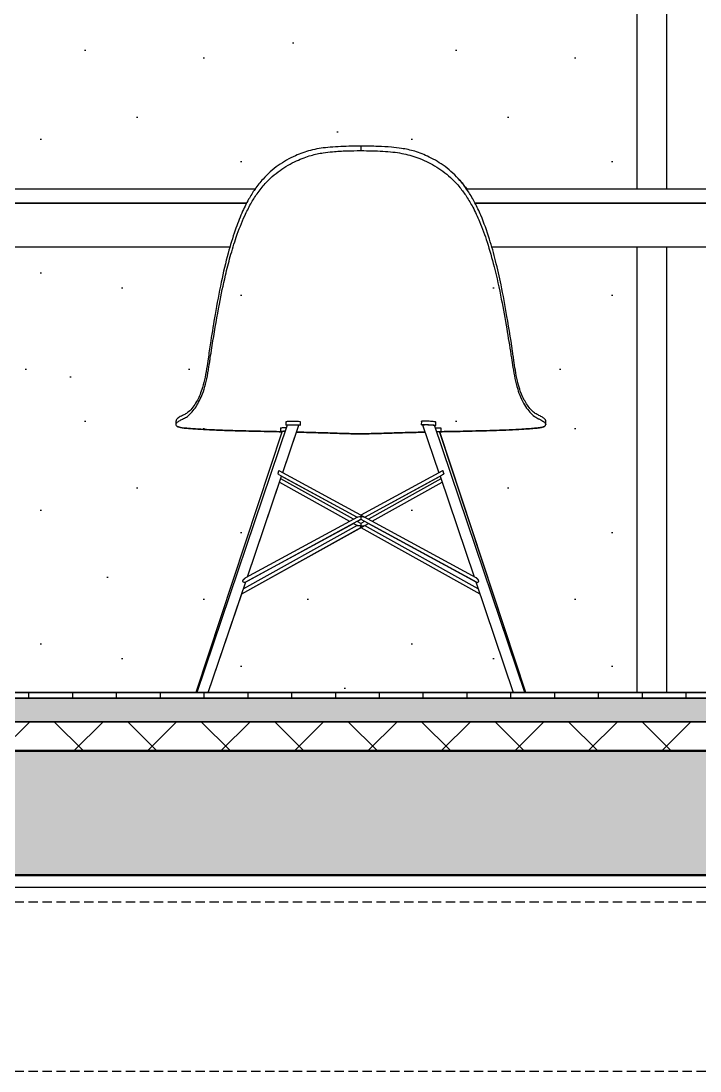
# Model space of a CAD drawing. Header units: millimetres. Extents: x -100 to 224448, y 0 to 22177.
# Drawn here: x 78185 to 79115, y 16332 to 17770 of the extents above; entities that cross this region are included whole.
import ezdxf

# ---------------------------------------------------------------- set-up
doc = ezdxf.new("R2010")
doc.units = ezdxf.units.MM
doc.linetypes.add('DASHED', pattern=[19.05, 12.7, -6.35])
doc.layers.get('0').update_dxf_attribs({"true_color": 0xdfdfdf})
for name, color, linetype in [('Background_0', 7, 'Continuous'), ('Background_DOOR_FRAME', 253, 'Continuous'), ('Boundary_Floor_ Ceramic Tiles', 7, 'Continuous'), ('Boundary_Insulation_ Extruded Polystyrene', 42, 'Continuous'), ('Boundary_Screed', 7, 'Continuous'), ('Elevation_Plaster_ Cement', 7, 'Continuous'), ('Fill_Concrete_ Reinforced', 85, 'Continuous'), ('Fill_Floor_ Ceramic Tiles', 251, 'Continuous'), ('Fill_Insulation_ Extruded Polystyrene', 42, 'Continuous'), ('Fill_Screed', 251, 'Continuous'), ('Viewport border', 7, 'Continuous')]:
    doc.layers.add(name, color=color, linetype=linetype)
for name, color, linetype, lineweight in [('Background_Concrete_ Reinforced', 7, 'Continuous', 9), ('Background_Floor_ Ceramic Tiles', 7, 'Continuous', 9), ('Background_Insulation_ Extruded Polystyrene', 7, 'Continuous', 9), ('Background_Plaster_ Cement', 7, 'Continuous', 9), ('Background_Screed', 7, 'Continuous', 9), ('Boundary_Concrete_ Reinforced', 99, 'Continuous', 50)]:
    doc.layers.add(name, color=color, linetype=linetype, lineweight=lineweight)
doc.layers.add('BIM_ROOM_LINES', color=7, linetype='Continuous', plot=False)

# ---------------------------------------------------------------- blocks, each defined once
blk = doc.blocks.new("AA'__section__..%5CMainBuilding.dwg", base_point=(4426.8, -9050, 0))
at = {"layer": 'Elevation_Plaster_ Cement'}
h = blk.add_hatch(dxfattribs=at)
h.set_pattern_fill('DOTS2', color=256, scale=20, style=0)
h.paths.add_polyline_path([(10745.9, 9940), (10745.9, 8490), (10895.9, 8490), (10895.9, 10921.7), (6212.9, 10507.1), (6212.9, 7800), (7414.1, 7800), (7508.5, 8470), (7308.5, 8470), (7308.5, 8490), (7823.1, 8490), (8099.6, 8505.2, -0.035668), (8112, 8490), (8623.1, 8490), (8899.6, 8505.2, -0.035668), (8912, 8490), (9423.1, 8490), (9699.6, 8505.2, -0.035668), (9712, 8490), (9945.9, 8490), (9945.9, 9940)])
h = blk.add_hatch(dxfattribs=at)
h.set_pattern_fill('DOTS2', color=256, scale=20, style=0)
h.paths.add_polyline_path([(9388.1, 8410), (8946.9, 8410), (8875.6, 8157.1), (8993.3, 7800), (9341.8, 7800), (9459.5, 8157.1)])
h = blk.add_hatch(dxfattribs=at)
h.set_pattern_fill('DOTS2', color=256, scale=20, style=0)
h.paths.add_polyline_path([(9945.9, 7800), (9945.9, 8410), (9746.9, 8410), (9675.6, 8157.1), (9793.3, 7800)])
h = blk.add_hatch(dxfattribs=at)
h.set_pattern_fill('DOTS2', color=256, scale=20, style=0)
h.paths.add_polyline_path([(9479.3, 8156.6), (9460.6, 8101.1), (9567.5, 8042.9), (9674.3, 8101), (9655.5, 8156.6)])
h = blk.add_hatch(dxfattribs=at)
h.set_pattern_fill('DOTS2', color=256, scale=20, style=0)
h.paths.add_polyline_path([(9456.1, 8088), (9412.3, 7958.4), (9552.1, 8034.5)])
h = blk.add_hatch(dxfattribs=at)
h.set_pattern_fill('DOTS2', color=256, scale=20, style=0)
h.paths.add_polyline_path([(9458.9, 8096.3), (9457.8, 8092.8), (9557.3, 8037.3), (9562.3, 8040), (9561.6, 8040.4)])
h = blk.add_hatch(dxfattribs=at)
h.set_pattern_fill('DOTS2', color=256, scale=20, style=0)
h.paths.add_polyline_path([(9675.9, 8096.2), (9572.8, 8040), (9577.8, 8037.3), (9677.1, 8092.7)])
h = blk.add_hatch(dxfattribs=at)
h.set_pattern_fill('DOTS2', color=256, scale=20, style=0)
h.paths.add_polyline_path([(9678.7, 8087.9), (9583, 8034.5), (9722.5, 7958.6)])
h = blk.add_hatch(dxfattribs=at)
h.set_pattern_fill('DOTS2', color=256, scale=20, style=0)
h.paths.add_polyline_path([(9404.4, 7934.9), (9358.7, 7800), (9776.2, 7800), (9730.5, 7935.1), (9567.5, 8025.9)])
h = blk.add_hatch(dxfattribs=at)
h.set_pattern_fill('DOTS2', color=256, scale=20, style=0)
h.paths.add_polyline_path([(9410, 7951.5), (9406.7, 7942), (9562.4, 8028.8), (9557.3, 8031.6)])
h = blk.add_hatch(dxfattribs=at)
h.set_pattern_fill('DOTS2', color=256, scale=20, style=0)
h.paths.add_polyline_path([(9567.5, 8037.2), (9562.5, 8034.4), (9567.5, 8031.6), (9572.6, 8034.4), (9571.5, 8035)])
h = blk.add_hatch(dxfattribs=at)
h.set_pattern_fill('DOTS2', color=256, scale=20, style=0)
h.paths.add_polyline_path([(9724.9, 7951.6), (9577.8, 8031.6), (9572.9, 8028.9), (9572.7, 8028.8), (9728.1, 7942.1)])
at = {"layer": 'Fill_Concrete_ Reinforced', "extrusion": (1.66128e-17, 2.88827e-15, -1)}
h = blk.add_hatch(dxfattribs=at)
h.set_pattern_fill('CONCRETE1', color=256, scale=20, angle=15, style=0)
h.set_pattern_definition([(15, (-5595.9, -5200), (287.368, 497.736), [50.8, -355.6]), (105, (-5595.9, -5200), (-497.736, 287.368), [50.8, -355.6]), (150, (-5546.83, -5186.85), (-392.5523, -105.184), [71.842, -502.8944]), (15, (-5606, -4966.04), (287.368, 497.736), [50.8, -355.6]), (60, (-5574.9, -4984), (-105.184, 392.5523), [35.921, -538.8154]), (150, (-5574.9, -4984), (-392.5523, -105.184), [35.921, -538.8154]), (15, (-5485.1, -4828.46), (287.368, 497.736), [71.842, -334.558]), (60, (-5485.1, -4828.46), (-105.184, 392.5523), [50.8, -523.9364]), (150, (-5415.7, -4809.87), (-392.5523, -105.184), [50.8, -523.9364]), (105, (-5352.3, -5029.55), (-497.736, 287.368), [50.8, -355.6]), (60, (-5352.32, -5029.55), (-105.184, 392.5523), [35.921, -538.8154]), (150, (-5334.36, -4998.44), (-392.5523, -105.184), [35.921, -538.8154]), (15, (-5573.13, -5088.7), (287.368, 497.736), [25.4, -340.36]), (15, (-5305, -4911.7), (287.368, 497.736), [25.4, -340.36]), (105, (-5440.83, -4895.5), (-497.736, 287.368), [25.4, -340.36]), (150, (-5332.6, -5103.15), (-392.5523, -105.184), [35.921, -538.8154]), (150, (-5576.65, -4879.3), (-392.5523, -105.184), [35.921, -538.8154]), (60, (-5446.4, -5021.9), (-105.184, 392.5523), [35.921, -538.8154]), (105, (-5474.1, -5114.77), (-497.736, 287.368), [6.35, -400.05]), (105, (-5500.1, -4944.24), (-497.736, 287.368), [6.35, -400.05]), (105, (-5334.15, -4827.46), (-497.736, 287.368), [6.35, -400.05]), (105, (-5272.14, -5034.36), (-497.736, 287.368), [6.35, -400.05])])
h.paths.add_polyline_path([(-26015.9, 7550), (-5775.9, 7550), (-5775.9, 7720), (-5915.9, 7720), (-25875.9, 7720), (-26015.9, 7720)])
at = {"layer": 'Fill_Floor_ Ceramic Tiles', "extrusion": (2.10113e-17, -4.02994e-14, -1)}
h = blk.add_hatch(dxfattribs=at)
h.set_pattern_fill('_USER', color=256, scale=60, angle=90, style=0, pattern_type=0)
h.set_pattern_definition([(90, (-5595.9, -5200), (-60, -2e-13), [])])
h.paths.add_polyline_path([(-5915.9, 7800), (-25875.9, 7800), (-25875.9, 7792), (-5915.9, 7792)])
at = {"layer": 'Fill_Insulation_ Extruded Polystyrene', "extrusion": (2.11813e-17, 8.48409e-16, -1)}
h = blk.add_hatch(dxfattribs=at)
h.set_pattern_fill('INSULATION', color=256, scale=20, style=0)
h.set_pattern_definition([(45, (-5595.9, -5200), (-50.28943, 50.28943), []), (135, (-5595.9, -5200), (-50.28943, -50.28943), [])])
h.paths.add_polyline_path([(-5915.9, 7760), (-25875.9, 7760), (-25875.9, 7720), (-5915.9, 7720)])
at = {"layer": 'Fill_Screed', "extrusion": (2.11813e-17, 1.06051e-15, -1)}
h = blk.add_hatch(dxfattribs=at)
h.set_pattern_fill('SCREED', color=256, scale=20, angle=15, style=0)
h.set_pattern_definition([(15, (-5595.9, -5200), (915.6406, 508.3053), [-127, 0, -381, 0]), (15, (-5599.19, -5187.73), (915.6406, 508.3053), [-50.8, 0, -177.8, 0, -91.44, 0, -381, 0]), (15, (-5602.47, -5175.47), (915.6406, 508.3053), [-25.4, 0, -127, 0, -127, 0, -279.4, 0, -91.44, 0]), (15, (-5605.76, -5163.2), (915.6406, 508.3053), [-91.44, 0, -406.4, 0]), (15, (-5609.05, -5150.93), (915.6406, 508.3053), [-304.8, 0, -304.8, 0]), (15, (-5612.34, -5138.66), (915.6406, 508.3053), [-431.8, 0]), (15, (-5615.62, -5126.4), (915.6406, 508.3053), [-127, 0, -558.8, 0]), (15, (-5618.9, -5114.13), (915.6406, 508.3053), [-177.8, 0, -101.6, 0]), (15, (-5622.2, -5101.86), (915.6406, 508.3053), [-254, 0]), (15, (-5628.77, -5077.33), (915.6406, 508.3053), [-35.56, 0, -381, 0, -228.6, 0]), (15, (-5632.06, -5065.06), (915.6406, 508.3053), [-50.8, 0, -5.08, 0, -127, 0]), (15, (-5635.34, -5052.8), (915.6406, 508.3053), [-25.4, 0, -330.2, 0, -381, 0]), (15, (-5638.63, -5040.53), (915.6406, 508.3053), [-254, 0]), (15, (-5641.92, -5028.26), (915.6406, 508.3053), [-127, 0, -533.4, 0]), (15, (-5648.5, -5003.72), (915.6406, 508.3053), [-609.6, 0]), (15, (-5651.78, -4991.46), (915.6406, 508.3053), [-127, 0, -10.16, 0, -177.8, 0]), (15, (-5655.07, -4979.2), (915.6406, 508.3053), [-35.56, 0, -254, 0, -101.6, 0, -177.8, 0, -203.2, 0]), (15, (-5658.35, -4966.92), (915.6406, 508.3053), [-76.2, 0, -101.6, 0, -254, 0, -10.16, 0, -127, 0]), (15, (-5661.64, -4954.65), (915.6406, 508.3053), [-254, 0])])
h.paths.add_polyline_path([(-5915.9, 7792), (-25875.9, 7792), (-25875.9, 7760), (-5915.9, 7760)])
at = {"linetype": 'DASHED', "extrusion": (0, 1, 1.06547e-32)}
for p, q in [((9567.5, 8548.2), (9567.5, 8542.1)), ((6197.9, 7513.4), (10895.9, 7513.4)), ((6197.9, 7281.6), (10895.9, 7281.6))]:
    blk.add_line(p, q, dxfattribs=at)
blk.add_line((5427.9, 7800), (41613.9, 7800))
blk.add_line((5427.9, 7800), (41613.9, 7800))
at = {"layer": 'Background_0', "extrusion": (0, 1, 1.06547e-32)}
for p, q in [((8912, 8490), (9423.1, 8490)), ((9712, 8490), (10223.1, 8490)), ((9411, 8470), (8924.1, 8470)), ((8924.1, 8470), (9411, 8470)), ((10211, 8470), (9724.1, 8470)), ((9724.1, 8470), (10211, 8470)), ((9388.1, 8410), (8946.9, 8410)), ((9388.1, 8410), (8946.9, 8410)), ((10188.1, 8410), (9746.9, 8410)), ((10188.1, 8410), (9746.9, 8410)), ((9464.7, 8170.9), (9464.7, 8166.3)), ((9484.7, 8166.3), (9484.7, 8170.9)), ((9650.4, 8171.3), (9650.2, 8166.7)), ((9670.2, 8165.8), (9670.4, 8170.3)), ((9459.7, 8157.7), (9341.8, 7800)), ((9466.8, 8166.3), (9342.9, 7800)), ((9457.7, 8162.4), (9457.7, 8157.8)), ((9460.6, 8101.1), (9482.6, 8166.3)), ((9460.6, 8101.1), (9479.3, 8156.6)), ((9652.1, 8166.5), (9674.3, 8101)), ((9792, 7800), (9668.2, 8165.9)), ((9671, 8157.6), (9672.8, 8157.5)), ((9671, 8157.6), (9677.4, 8157.3)), ((9672.8, 8157.5), (9675.3, 8157.4)), ((9793.3, 7800), (9675.4, 8157.4)), ((9793.3, 7800), (9675.6, 8157.1)), ((9677.4, 8157.3), (9677.6, 8161.8)), ((9725.4, 7957), (9455.5, 8103.8)), ((9456.4, 8097.7), (9561.6, 8040.4)), ((9679.4, 8103.7), (9567.5, 8042.9)), ((9572.8, 8040), (9678.5, 8097.6)), ((9412.3, 7958.4), (9458.9, 8096.3)), ((9412.3, 7958.4), (9456.1, 8088)), ((9456.1, 8088), (9552.1, 8034.5)), ((9456.1, 8088), (9552.1, 8034.5)), ((9457.8, 8092.8), (9458.9, 8096.3)), ((9557.3, 8037.3), (9457.8, 8092.8)), ((9458.9, 8096.3), (9562.3, 8040)), ((9572.8, 8040), (9675.9, 8096.2)), ((9677.1, 8092.7), (9577.8, 8037.3)), ((9583, 8034.5), (9678.7, 8087.9)), ((9583, 8034.5), (9678.7, 8087.9)), ((9675.9, 8096.2), (9722.5, 7958.6)), ((9562.9, 8040.3), (9409.4, 7956.9)), ((9567.5, 8041), (9567.5, 8040)), ((9404.4, 7934.9), (9577.8, 8031.6)), ((9404.4, 7934.9), (9567.5, 8025.9)), ((9562.4, 8028.8), (9406.7, 7942)), ((9408.6, 7950.7), (9567.5, 8037.2)), ((9410, 7951.5), (9557.3, 8031.6)), ((9557.3, 8031.6), (9562.4, 8028.8)), ((9557.3, 8031.6), (9562.8, 8028.6)), ((9562.5, 8034.4), (9567.5, 8037.2)), ((9567.5, 8031.6), (9562.5, 8034.4)), ((9566.4, 8037.8), (9726.2, 7950.9)), ((9567.5, 8037.2), (9571.5, 8035)), ((9572.6, 8034.4), (9567.5, 8031.6)), ((9567.5, 8031.6), (9567.5, 8029)), ((9567.5, 8029), (9567.5, 8028)), ((9567.5, 8025.9), (9567.5, 8028)), ((9567.5, 8025.9), (9730.5, 7935.1)), ((9567.5, 8025.9), (9730.5, 7935.1)), ((9728.1, 7942.1), (9572.3, 8028.9)), ((9572.9, 8028.9), (9577.8, 8031.6)), ((9577.8, 8031.6), (9724.9, 7951.6)), ((9358.7, 7800), (9410, 7951.5)), ((9406.7, 7942), (9410, 7951.5)), ((9724.9, 7951.6), (9776.2, 7800)), ((9358.7, 7800), (9404.4, 7934.9)), ((10895.9, 7550), (6197.9, 7550)), ((6197.9, 7533.3), (10895.9, 7533.3))]:
    blk.add_line(p, q, dxfattribs=at)
at = {"layer": 'Background_0', "extrusion": (1.15003e-12, 8.79072e-13, -1)}
blk.add_arc((-9599.4, 8410.8, 0), 137.7, 136.6926, 144.8637, dxfattribs=at)
at = {"layer": 'Background_0'}
for centre, radius, start, end in [((9477.2, 8027.4, 0), 143.7, 87.0083, 90.9973), ((9653.3, 8155.2), 16.4, 88.1779, 99.3618), ((9726.9, 7952.4), 1.63, 243.8348, 303.5316), ((9726.9, 7952.8), 2.01, 297.2959, 344.3226)]:
    blk.add_arc(centre, radius, start, end, dxfattribs=at)
at = {"layer": 'Background_0', "extrusion": (-1.74004e-16, 1.06547e-32, -1)}
for centre, radius, start, end in [((-9463.6, 8109), 13.5, 302.7381, 316.0829), ((-9407.9, 7952.6), 1.99, 296.5514, 344.4291)]:
    blk.add_arc(centre, radius, start, end, dxfattribs=at)
for centre, major_axis, ratio, start_param, end_param in [((9467.7, 8157.8), (10, 0), 0.044485, 3.141593, 4.343124), ((9467.7, 8157.8), (10, 0), 0.044485, 2.49566, 3.141593), ((9567.5, 8028.8), (-4.96, 0), 0.150863, 5.060577, 6.018523), ((9567.5, 8028.8), (-4.96, 0), 0.150863, 4.712389, 5.060577)]:
    blk.add_ellipse(centre, major_axis=major_axis, ratio=ratio, start_param=start_param, end_param=end_param, dxfattribs=at)
at = {"layer": 'Background_0', "extrusion": (-1.62784e-13, -8.29047e-16, -1)}
for start_param, end_param in [(3.157112, 3.991124), (3.991124, 4.233039)]:
    blk.add_ellipse((9467.7, 8157.8), major_axis=(7.91, 0.04), ratio=0.044833, start_param=start_param, end_param=end_param, dxfattribs=at)
at = {"layer": 'Background_0', "extrusion": (-9.11092e-14, -1.808e-19, -1)}
for start_param, end_param in [(-0.000001, 1.570953), (5.634555, 6.283184), (1.570953, 3.141592), (3.141592, 3.807343)]:
    blk.add_ellipse((9474.7, 8166.3), major_axis=(-10, 0), ratio=0.02531, start_param=start_param, end_param=end_param, dxfattribs=at)
at = {"layer": 'Background_0', "extrusion": (-1.12772e-15, 2.76083e-18, -1)}
for start_param, end_param in [(3.148971, 3.932856), (3.932856, 5.433967), (5.433967, 6.279242)]:
    blk.add_ellipse((9474.7, 8166.3), major_axis=(7.91, -0.02), ratio=0.025509, start_param=start_param, end_param=end_param, dxfattribs=at)
at = {"layer": 'Background_0', "extrusion": (-4.42351e-16, 1.19761e-17, -1)}
for start_param, end_param in [(-0.002953, 3.138639), (5.619983, 6.280232), (3.141611, 3.750605), (9.421825, 9.424796)]:
    blk.add_ellipse((9660.2, 8166.2), major_axis=(-9.99, 0.45), ratio=0.069694, start_param=start_param, end_param=end_param, dxfattribs=at)
at = {"layer": 'Background_0', "extrusion": (-1.74004e-16, 1.38667e-32, -1)}
for start_param, end_param in [(6.25873, 7.115321), (0.832136, 2.472617), (2.472617, 3.117475)]:
    blk.add_ellipse((9660.2, 8166.2), major_axis=(-8.01, 0.3), ratio=0.068313, start_param=start_param, end_param=end_param, dxfattribs=at)
at = {"layer": 'Background_0', "extrusion": (-1.88013e-16, -1.69008e-22, -1)}
for start_param, end_param in [(3.468422, 4.364278), (4.364278, 4.712465)]:
    blk.add_ellipse((9567.5, 8040), major_axis=(4.96, 0), ratio=0.184074, start_param=start_param, end_param=end_param, dxfattribs=at)
at = {"layer": 'Background_0', "extrusion": (-1.59995e-16, 1.69008e-22, -1)}
for start_param, end_param in [(1.570873, 1.91906), (1.91906, 2.814763)]:
    blk.add_ellipse((9567.5, 8040), major_axis=(-4.96, 0), ratio=0.184074, start_param=start_param, end_param=end_param, dxfattribs=at)
at = {"layer": 'Background_0'}
for start_param, end_param in [(1.570796, 1.918984), (1.918984, 2.876931)]:
    blk.add_ellipse((9567.5, 8028.8), major_axis=(-4.96, 0), ratio=0.150863, start_param=start_param, end_param=end_param, dxfattribs=at)
for points, degree, knots in [([(9567.5, 8548.2), (9562.1, 8548.2), (9556.6, 8548.2), (9546.3, 8548), (9541.3, 8547.8), (9526.3, 8547), (9517.8, 8546.2), (9506.3, 8544.3), (9502.4, 8543.5), (9494.9, 8541.6), (9491.5, 8540.5), (9484.5, 8538.1), (9481.2, 8536.7), (9469.6, 8531.4), (9461.8, 8527), (9446.8, 8516.3), (9439.9, 8510.1), (9429.6, 8498.8), (9426, 8494.2), (9419.5, 8484.9), (9416.6, 8480.2), (9410.5, 8469.4), (9407.5, 8463.1), (9401.3, 8449.1), (9398.2, 8441.1), (9391.9, 8422.8), (9388.7, 8412.3), (9382.3, 8388.7), (9379.2, 8375.4), (9373.3, 8347.5), (9370.5, 8332.5), (9365.9, 8305.8), (9363.9, 8293.7), (9361, 8274.4), (9359.9, 8267.1), (9358.2, 8255.9), (9357.6, 8251.6), (9356.1, 8242.1), (9355.2, 8236.8), (9353.2, 8226.8), (9352.1, 8222.2), (9349.6, 8213.9), (9348.5, 8210.8), (9346.2, 8205.4), (9345, 8202.9), (9342.1, 8197.6), (9340.5, 8195), (9336.9, 8190), (9335, 8187.7), (9331.1, 8183.8), (9329.1, 8182.5), (9326, 8180.6), (9324.7, 8180.1), (9321, 8178.3), (9319.1, 8177.2), (9316, 8175), (9315, 8174), (9314.5, 8172.8), (9314.5, 8172.5), (9314.5, 8172.2)], 3, [0, 0, 0, 0, 16.330716, 16.330716, 31.10748, 31.10748, 61.512893, 61.512893, 77.35221, 77.35221, 92.1238, 92.1238, 107.017959, 107.017959, 145.130915, 145.130915, 185.659571, 185.659571, 211.144639, 211.144639, 234.597358, 234.597358, 264.247955, 264.247955, 298.978933, 298.978933, 343.832824, 343.832824, 398.464099, 398.464099, 458.814973, 458.814973, 507.488234, 507.488234, 537.236482, 537.236482, 553.138672, 553.138672, 573.955597, 573.955597, 593.482799, 593.482799, 611.422984, 611.422984, 630.807534, 630.807534, 655.718862, 655.718862, 687.134652, 687.134652, 723.883084, 723.883084, 754.468186, 754.468186, 822.843285, 822.843285, 908.971704, 908.971704, 939.060242, 939.060242, 939.060242, 939.060242]), ([(9820.6, 8172.2), (9820.6, 8172.9), (9820.3, 8173.6), (9818.9, 8175.1), (9817.8, 8176), (9815, 8177.7), (9813.4, 8178.6), (9809.9, 8180.3), (9808.2, 8181), (9804.8, 8183.3), (9803.2, 8184.6), (9799.9, 8188), (9798.3, 8189.9), (9795.2, 8194.1), (9793.8, 8196.3), (9791, 8201.1), (9789.7, 8203.6), (9787.2, 8209.2), (9786.1, 8212), (9783.9, 8219), (9782.8, 8222.9), (9780.8, 8231.7), (9779.9, 8236.6), (9778.3, 8245.9), (9777.7, 8250.4), (9776.7, 8256.7), (9776.5, 8258.6), (9773.5, 8278.6), (9770.7, 8297.1), (9765.1, 8329.5), (9762.4, 8344.1), (9757.2, 8369.4), (9754.7, 8380.4), (9749.5, 8401.2), (9746.7, 8411.2), (9740.1, 8432.1), (9736.2, 8443.2), (9729.3, 8459.4), (9726.6, 8465.1), (9721.1, 8475.7), (9718.2, 8480.7), (9711.5, 8491), (9707.5, 8496.3), (9697, 8508.3), (9690.3, 8514.6), (9676, 8525.2), (9668.8, 8529.6), (9657.9, 8534.9), (9654.6, 8536.4), (9648.1, 8539), (9644.8, 8540.2), (9635.4, 8542.9), (9629.4, 8544.2), (9618.7, 8545.9), (9614, 8546.4), (9603.4, 8547.3), (9597.3, 8547.7), (9583.3, 8548.1), (9575.4, 8548.2), (9567.5, 8548.2)], 3, [383.319442, 383.319442, 383.319442, 383.319442, 419.22789, 419.22789, 453.909185, 453.909185, 482.097896, 482.097896, 502.375549, 502.375549, 518.270199, 518.270199, 532.247994, 532.247994, 543.910889, 543.910889, 554.554307, 554.554307, 564.834948, 564.834948, 576.338436, 576.338436, 589.397144, 589.397144, 600.98443, 600.98443, 605.77919, 605.77919, 650.931093, 650.931093, 686.958256, 686.958256, 714.797523, 714.797523, 740.438477, 740.438477, 770.035685, 770.035685, 786.5812, 786.5812, 801.648134, 801.648134, 819.550519, 819.550519, 844.362973, 844.362973, 866.825831, 866.825831, 875.712827, 875.712827, 884.748356, 884.748356, 900.216743, 900.216743, 911.686824, 911.686824, 926.688446, 926.688446, 946.041088, 946.041088, 946.041088, 946.041088]), ([(9314.5, 8167.2), (9314.5, 8167.9), (9314.8, 8168.6), (9316.2, 8170.2), (9317.3, 8171), (9319.7, 8172.4), (9320.4, 8172.9), (9322, 8173.7), (9322.7, 8174.1), (9325, 8175.2), (9326.8, 8176), (9330.4, 8178.3), (9332.1, 8179.7), (9335.7, 8183.3), (9337.5, 8185.3), (9342.7, 8192.4), (9346, 8198), (9350.1, 8207.2), (9351.5, 8210.8), (9354.3, 8219.9), (9355.5, 8224.6), (9357.7, 8234.9), (9358.6, 8240.6), (9360, 8249.1), (9360.5, 8251.9), (9360.9, 8255.1), (9361, 8255.4), (9361.5, 8258.9), (9362.2, 8263.3), (9363.7, 8273), (9364.4, 8277.3), (9367.8, 8298.1), (9370.7, 8315.3), (9376.4, 8345.1), (9379.2, 8358.4), (9384.3, 8380), (9386.4, 8388.5), (9391.3, 8406), (9394, 8415), (9400.5, 8433.8), (9404.4, 8443.7), (9411.2, 8458.6), (9413.9, 8464), (9419.5, 8474), (9422.4, 8478.7), (9429, 8488), (9432.7, 8492.7), (9442.8, 8503.8), (9449.5, 8509.8), (9463.9, 8520.1), (9471.5, 8524.5), (9482.9, 8529.7), (9486.4, 8531.1), (9493, 8533.6), (9496.2, 8534.6), (9504.8, 8537.1), (9510.3, 8538.3), (9520.3, 8539.8), (9524.6, 8540.3), (9535.3, 8541.3), (9541.8, 8541.6), (9554.6, 8542), (9561.1, 8542.1), (9567.5, 8542.1)], 3, [282.763591, 282.763591, 282.763591, 282.763591, 312.946334, 312.946334, 342.237182, 342.237182, 354.170816, 354.170816, 363.917289, 363.917289, 381.338568, 381.338568, 395.33515, 395.33515, 407.61727, 407.61727, 430.080656, 430.080656, 440.322272, 440.322272, 449.714576, 449.714576, 460.205087, 460.205087, 465.478589, 465.478589, 466.022667, 466.022667, 471.620418, 471.620418, 476.011063, 476.011063, 493.219473, 493.219473, 506.849549, 506.849549, 515.862672, 515.862672, 525.507293, 525.507293, 536.48913, 536.48913, 543.006963, 543.006963, 548.952309, 548.952309, 555.470742, 555.470742, 565.407649, 565.407649, 574.735651, 574.735651, 578.727853, 578.727853, 582.166627, 582.166627, 588.043547, 588.043547, 592.326401, 592.326401, 598.712778, 598.712778, 605.095063, 605.095063, 605.095063, 605.095063]), ([(9567.5, 8542.1), (9572.8, 8542.1), (9578.1, 8542), (9588, 8541.8), (9592.7, 8541.6), (9607.5, 8540.8), (9616, 8539.8), (9627.3, 8537.7), (9631, 8536.8), (9638.3, 8534.8), (9641.9, 8533.6), (9653.5, 8529.4), (9661.2, 8525.7), (9676.4, 8516.7), (9683.6, 8511.3), (9694.9, 8501), (9699.2, 8496.4), (9706.3, 8487.7), (9709.3, 8483.6), (9715.2, 8474.6), (9718.1, 8469.7), (9724.1, 8458.3), (9727.2, 8451.6), (9733.8, 8435.8), (9737.3, 8426.3), (9743.9, 8405.8), (9747.1, 8394.5), (9753.7, 8368.5), (9756.9, 8353.5), (9762.5, 8325.3), (9765, 8311.6), (9769.2, 8286.5), (9771.1, 8274.6), (9773, 8262.6), (9773, 8262.3), (9773.3, 8260.7), (9773.5, 8259.4), (9774.3, 8254.1), (9775, 8249.6), (9776.5, 8240), (9777.4, 8235), (9779.5, 8225), (9780.8, 8220), (9783.4, 8211.6), (9784.6, 8208.1), (9787.8, 8200.7), (9789.8, 8197.1), (9793.6, 8190.7), (9795.5, 8188.1), (9799.5, 8183), (9801.6, 8180.9), (9805.9, 8177.3), (9808, 8176.2), (9810, 8175.2), (9810.1, 8175.2), (9810.3, 8175.1), (9810.4, 8175), (9811, 8174.7), (9811.6, 8174.5), (9814.6, 8173), (9816.4, 8171.9), (9819.3, 8169.8), (9820.2, 8168.8), (9820.6, 8167.7), (9820.6, 8167.5), (9820.6, 8167.2)], 3, [0, 0, 0, 0, 15.757403, 15.757403, 29.876397, 29.876397, 60.217719, 60.217719, 75.46174, 75.46174, 90.562825, 90.562825, 125.839789, 125.839789, 163.867976, 163.867976, 190.519789, 190.519789, 211.865338, 211.865338, 235.763088, 235.763088, 265.954633, 265.954633, 307.364462, 307.364462, 355.194579, 355.194579, 416.705843, 416.705843, 471.979401, 471.979401, 520.298129, 520.298129, 521.624643, 521.624643, 526.823515, 526.823515, 544.103524, 544.103524, 563.656539, 563.656539, 584.557398, 584.557398, 601.424977, 601.424977, 623.265169, 623.265169, 644.944271, 644.944271, 671.508634, 671.508634, 703.87251, 703.87251, 706.216719, 706.216719, 707.493232, 707.493232, 717.983679, 717.983679, 768.236516, 768.236516, 830.243831, 830.243831, 846.973844, 846.973844, 846.973844, 846.973844]), ([(9474.7, 8171), (9474, 8171), (9473.3, 8171), (9471.6, 8171), (9470.5, 8171), (9468.4, 8171), (9467.5, 8171), (9465.9, 8170.9), (9465.4, 8170.9), (9464.8, 8170.9), (9464.7, 8170.9), (9464.7, 8170.9)], 3, [40.11391, 40.11391, 40.11391, 40.11391, 42.198465, 42.198465, 45.490052, 45.490052, 49.470858, 49.470858, 53.241932, 53.241932, 55.868372, 55.868372, 55.868372, 55.868372]), ([(9650.4, 8171.3), (9650.4, 8171.3), (9650.4, 8171.3), (9650.4, 8171.3), (9650.5, 8171.4), (9650.5, 8171.4), (9650.6, 8171.4), (9650.6, 8171.4), (9650.6, 8171.4), (9650.6, 8171.4)], 5, [55.974825, 55.974825, 55.974825, 55.974825, 55.974825, 55.974825, 57.597071, 57.597071, 57.597071, 57.597071, 58.30743, 58.30743, 58.30743, 58.30743, 58.30743, 58.30743]), ([(9670.4, 8170.3), (9670.4, 8170.3), (9670.3, 8170.4), (9669.9, 8170.5), (9669.5, 8170.6), (9668.3, 8170.8), (9667.4, 8170.9), (9665.3, 8171.1), (9664.2, 8171.2), (9661.7, 8171.4), (9660.4, 8171.5), (9657.8, 8171.6), (9656.5, 8171.6), (9654.8, 8171.6), (9654.3, 8171.6), (9653.8, 8171.6)], 3, [40.11391, 40.11391, 40.11391, 40.11391, 42.198465, 42.198465, 45.490052, 45.490052, 49.470858, 49.470858, 53.241932, 53.241932, 57.120542, 57.120542, 61.131352, 61.131352, 63.001634, 63.001634, 63.001634, 63.001634]), ([(9459.5, 8157.1), (9454.5, 8157.2), (9449.6, 8157.3), (9438.2, 8157.5), (9431.7, 8157.7), (9420.2, 8157.9), (9415.2, 8158), (9402.2, 8158.4), (9394.3, 8158.6), (9379, 8159.1), (9371.7, 8159.3), (9353.2, 8160.2), (9342.5, 8160.8), (9330.6, 8161.7), (9327.7, 8162), (9321.5, 8162.7), (9319.2, 8163.2), (9317.1, 8163.9), (9316.6, 8164.2), (9316.1, 8164.5), (9316, 8164.7), (9315.5, 8165.1), (9315.1, 8165.5), (9314.6, 8166.4), (9314.5, 8166.8), (9314.5, 8167.2)], 3, [76.426733, 76.426733, 76.426733, 76.426733, 87.021319, 87.021319, 100.881195, 100.881195, 111.823793, 111.823793, 129.522232, 129.522232, 147.124892, 147.124892, 176.267547, 176.267547, 190.24467, 190.24467, 218.44689, 218.44689, 233.779419, 233.779419, 242.229448, 242.229448, 262.825084, 262.825084, 282.763591, 282.763591, 282.763591, 282.763591]), ([(9315.7, 8164.9), (9315.7, 8164.9), (9315.8, 8164.8), (9316, 8164.7), (9316.1, 8164.5), (9316.6, 8164.2), (9317.1, 8163.9), (9319.2, 8163.2), (9321.5, 8162.7), (9327.7, 8162), (9330.6, 8161.7), (9342.5, 8160.8), (9353.2, 8160.2), (9371.7, 8159.3), (9379, 8159.1), (9394.3, 8158.6), (9402.2, 8158.4), (9415.2, 8158), (9420.2, 8157.9), (9431.7, 8157.7), (9438.2, 8157.5), (9449.6, 8157.3), (9454.5, 8157.2), (9459.5, 8157.1)], 3, [76.426734, 76.426734, 76.426734, 76.426734, 79.126546, 79.126546, 87.576575, 87.576575, 102.909103, 102.909103, 131.111323, 131.111323, 145.088446, 145.088446, 174.231102, 174.231102, 191.833762, 191.833762, 209.5322, 209.5322, 220.474799, 220.474799, 234.334675, 234.334675, 244.929259, 244.929259, 244.929259, 244.929259]), ([(9457.7, 8162.4), (9457.7, 8162.4), (9457.7, 8162.4), (9457.9, 8162.5), (9458.3, 8162.5), (9459.3, 8162.6), (9459.7, 8162.7), (9460.1, 8162.7)], 3, [55.866795, 55.866795, 55.866795, 55.866795, 57.120542, 57.120542, 61.131352, 61.131352, 63.001634, 63.001634, 63.001634, 63.001634]), ([(9460.1, 8162.7), (9460.9, 8162.7), (9461.9, 8162.8), (9463.8, 8162.8), (9464.7, 8162.8), (9465.6, 8162.8)], 3, [0, 0, 0, 0, 3.736532, 3.736532, 6.556741, 6.556741, 6.556741, 6.556741]), ([(9479.3, 8156.6), (9481.7, 8156.5), (9484.1, 8156.5), (9495.1, 8156.2), (9503.8, 8156), (9521.2, 8155.4), (9529.8, 8155.2), (9545.4, 8154.7), (9552.3, 8154.5), (9562.6, 8154.2), (9565.1, 8154.2), (9567.5, 8154.2)], 3, [0, 0, 0, 0, 4.827806, 4.827806, 22.88866, 22.88866, 40.965373, 40.965373, 55.292181, 55.292181, 62.635254, 62.635254, 62.635254, 62.635254]), ([(9567.5, 8154.2), (9565.1, 8154.2), (9562.6, 8154.2), (9552.3, 8154.5), (9545.4, 8154.7), (9529.8, 8155.2), (9521.2, 8155.4), (9503.8, 8156), (9495.1, 8156.2), (9484.1, 8156.5), (9481.7, 8156.5), (9479.3, 8156.6)], 3, [0, 0, 0, 0, 7.343073, 7.343073, 21.669881, 21.669881, 39.746594, 39.746594, 57.807447, 57.807447, 62.635254, 62.635254, 62.635254, 62.635254]), ([(9567.5, 8154.2), (9569.4, 8154.2), (9571.4, 8154.2), (9574.9, 8154.3), (9576.9, 8154.4), (9582.7, 8154.5), (9586.5, 8154.6), (9597.9, 8155), (9605.5, 8155.2), (9618.1, 8155.6), (9623.2, 8155.7), (9635, 8156.1), (9641.7, 8156.2), (9650.8, 8156.5), (9653.2, 8156.5), (9655.5, 8156.6)], 3, [1243.644909, 1243.644909, 1243.644909, 1243.644909, 1253.980064, 1253.980064, 1262.92384, 1262.92384, 1279.470874, 1279.470874, 1312.4588, 1312.4588, 1334.464033, 1334.464033, 1363.94614, 1363.94614, 1373.961232, 1373.961232, 1373.961232, 1373.961232]), ([(9655.5, 8156.6), (9653.2, 8156.5), (9650.8, 8156.5), (9641.7, 8156.2), (9635, 8156.1), (9623.2, 8155.7), (9618.1, 8155.6), (9605.5, 8155.2), (9597.9, 8155), (9586.5, 8154.6), (9582.7, 8154.5), (9576.9, 8154.4), (9574.9, 8154.3), (9571.4, 8154.2), (9569.4, 8154.2), (9567.5, 8154.2)], 3, [1243.644909, 1243.644909, 1243.644909, 1243.644909, 1253.660002, 1253.660002, 1283.142109, 1283.142109, 1305.147342, 1305.147342, 1338.135268, 1338.135268, 1354.682302, 1354.682302, 1363.626078, 1363.626078, 1373.961232, 1373.961232, 1373.961232, 1373.961232]), ([(9677.6, 8161.8), (9676.8, 8161.9), (9675.7, 8161.9), (9674.1, 8162), (9672.9, 8162.1), (9671.4, 8162.2), (9670.2, 8162.2), (9669.4, 8162.3)], 3, [26.174857, 26.174857, 26.174857, 26.174857, 30.157443, 32.148737, 34.14003, 36.131323, 40.11391, 40.11391, 40.11391, 40.11391]), ([(9675.6, 8157.1), (9683.7, 8157.3), (9691.8, 8157.4), (9704.9, 8157.7), (9709.9, 8157.8), (9721.6, 8158.1), (9728.2, 8158.2), (9747.3, 8158.8), (9759.3, 8159.2), (9776.7, 8159.9), (9782.7, 8160.2), (9795.6, 8161), (9802.3, 8161.5), (9809.5, 8162.2), (9811.6, 8162.5), (9815.8, 8163.2), (9817.2, 8163.6), (9818.7, 8164.3), (9819.1, 8164.6), (9819.7, 8165.2), (9819.9, 8165.5), (9820.4, 8166.2), (9820.6, 8166.7), (9820.6, 8167.2)], 3, [846.973844, 846.973844, 846.973844, 846.973844, 883.400297, 883.400297, 906.325708, 906.325708, 936.754234, 936.754234, 996.196077, 996.196077, 1029.572861, 1029.572861, 1075.939805, 1075.939805, 1098.36333, 1098.36333, 1128.405681, 1128.405681, 1155.194971, 1155.194971, 1175.247625, 1175.247625, 1214.211174, 1214.211174, 1214.211174, 1214.211174]), ([(9820.6, 8167.2), (9820.6, 8166.7), (9820.4, 8166.2), (9819.9, 8165.5), (9819.7, 8165.2), (9819.1, 8164.6), (9818.7, 8164.3), (9817.2, 8163.6), (9815.8, 8163.2), (9811.6, 8162.5), (9809.5, 8162.2), (9802.3, 8161.5), (9795.6, 8161), (9782.7, 8160.2), (9776.7, 8159.9), (9759.3, 8159.2), (9747.3, 8158.8), (9728.2, 8158.2), (9721.6, 8158.1), (9709.9, 8157.8), (9704.9, 8157.7), (9691.8, 8157.4), (9683.7, 8157.3), (9675.6, 8157.1)], 3, [846.973844, 846.973844, 846.973844, 846.973844, 885.937392, 885.937392, 905.990047, 905.990047, 932.779336, 932.779336, 962.821687, 962.821687, 985.245212, 985.245212, 1031.612156, 1031.612156, 1064.98894, 1064.98894, 1124.430783, 1124.430783, 1154.85931, 1154.85931, 1177.784721, 1177.784721, 1214.211173, 1214.211173, 1214.211173, 1214.211173]), ([(9454.3, 8101.6), (9454.3, 8101.5), (9454.3, 8101.5), (9454.2, 8101.3), (9454.2, 8101.2), (9454.1, 8100.8), (9454.1, 8100.7), (9454.1, 8100.4), (9454, 8100.2), (9454, 8100), (9454, 8099.8), (9453.9, 8099.7), (9453.9, 8099.7), (9453.9, 8099.7)], 3, [12.502432, 12.502432, 12.502432, 12.502432, 12.576358, 12.576358, 13.062844, 13.062844, 13.54933, 13.54933, 14.026341, 14.026341, 14.503352, 14.503352, 14.584238, 14.584238, 14.584238, 14.584238]), ([(9454.5, 8102.5), (9454.5, 8102.3), (9454.4, 8102.2), (9454.4, 8101.9), (9454.3, 8101.7), (9454.3, 8101.6)], 3, [14.5842378, 14.5842378, 14.5842378, 14.5842378, 15.0707239, 15.0707239, 15.4832834, 15.4832834, 15.4832834, 15.4832834]), ([(9455.4, 8103.9), (9455.4, 8103.9), (9455.4, 8103.9), (9455.3, 8103.9), (9455.3, 8103.9), (9455.3, 8103.8), (9455.2, 8103.8), (9455.1, 8103.7), (9455.1, 8103.6), (9455, 8103.4), (9454.9, 8103.3), (9454.8, 8103.1), (9454.8, 8103), (9454.6, 8102.7), (9454.6, 8102.6), (9454.5, 8102.5)], 3, [0, 0, 0, 0, 0.074927, 0.074927, 0.548288, 0.548288, 1.021649, 1.021649, 1.49837, 1.49837, 1.975091, 1.975091, 2.451812, 2.451812, 2.928533, 2.928533, 2.928533, 2.928533]), ([(9681.1, 8099.7), (9681.1, 8099.7), (9681.1, 8099.7), (9681.1, 8099.7), (9681.1, 8099.7), (9680.7, 8099.3), (9680.3, 8099), (9679.9, 8098.7), (9679.6, 8098.3), (9679.1, 8098), (9679, 8097.9), (9678.9, 8097.8), (9678.7, 8097.7), (9678.6, 8097.6), (9678.6, 8097.6), (9678.5, 8097.6), (9678.5, 8097.6)], 5, [-6.629642, -6.629642, -6.629642, -6.629642, -6.629642, -6.629642, -6.552182, -6.552182, -6.552182, -6.552182, -4.15763, -4.15763, -4.15763, -4.15763, -3.351488, -3.351488, -3.351488, -3.172805, -3.172805, -3.172805, -3.172805, -3.172805, -3.172805]), ([(9679.4, 8103.7), (9679.4, 8103.7), (9679.5, 8103.8), (9679.5, 8103.8), (9679.6, 8103.8), (9679.7, 8103.9), (9679.7, 8103.9), (9679.7, 8103.9), (9679.7, 8103.9), (9679.7, 8103.9)], 5, [6.4944525, 6.4944525, 6.4944525, 6.4944525, 6.4944525, 6.4944525, 6.8052271, 6.8052271, 6.8052271, 6.8052271, 6.8796825, 6.8796825, 6.8796825, 6.8796825, 6.8796825, 6.8796825]), ([(9680.5, 8102.5), (9680.5, 8102.6), (9680.4, 8102.7), (9680.3, 8103), (9680.3, 8103.1), (9680.2, 8103.3), (9680.1, 8103.4), (9680, 8103.6), (9680, 8103.7), (9679.9, 8103.8), (9679.8, 8103.8), (9679.8, 8103.9), (9679.7, 8103.9), (9679.7, 8103.9)], 3, [0, 0, 0, 0, 0.476721, 0.476721, 0.953442, 0.953442, 1.430163, 1.430163, 1.906884, 1.906884, 2.380245, 2.380245, 2.838722, 2.838722, 2.838722, 2.838722]), ([(9680.8, 8101.6), (9680.8, 8101.7), (9680.7, 8101.9), (9680.6, 8102.2), (9680.6, 8102.3), (9680.5, 8102.5)], 3, [14.5842378, 14.5842378, 14.5842378, 14.5842378, 14.9967974, 14.9967974, 15.4832834, 15.4832834, 15.4832834, 15.4832834]), ([(9681.1, 8099.7), (9681.1, 8099.8), (9681.1, 8100), (9681, 8100.2), (9681, 8100.4), (9681, 8100.7), (9680.9, 8100.8), (9680.9, 8101.2), (9680.8, 8101.3), (9680.8, 8101.5), (9680.8, 8101.5), (9680.8, 8101.6)], 3, [12.592736, 12.592736, 12.592736, 12.592736, 13.060328, 13.060328, 13.537339, 13.537339, 14.023825, 14.023825, 14.510311, 14.510311, 14.584238, 14.584238, 14.584238, 14.584238]), ([(9567.5, 8042.9), (9567.5, 8042.9), (9567.5, 8042.8), (9567.5, 8042.8), (9567.5, 8042.7), (9567.5, 8042.6), (9567.5, 8042.3), (9567.5, 8042.1), (9567.5, 8041.8), (9567.5, 8041.4), (9567.5, 8041.1), (9567.5, 8041)], 3, [-1.244489, -1.244489, -1.244489, -1.244489, -1.22233, -1.20017, -1.155851, -1.067213, -0.889936, -0.71266, -0.535383, -0.358107, -0.003554, -0.003554, -0.003554, -0.003554]), ([(9567.5, 8040), (9567.5, 8039.7), (9567.5, 8039.3), (9567.5, 8038.8), (9567.5, 8038.4), (9567.5, 8038), (9567.5, 8037.7), (9567.5, 8037.4), (9567.5, 8037.3), (9567.5, 8037.3), (9567.5, 8037.2), (9567.5, 8037.2), (9567.5, 8037.2)], 3, [1.592677, 1.592677, 1.592677, 1.592677, 2.036195, 2.257954, 2.479714, 2.701473, 2.923232, 3.034111, 3.089551, 3.117271, 3.131131, 3.144991, 3.144991, 3.144991, 3.144991]), ([(9406, 7952.1), (9406, 7952.2), (9405.9, 7952.3), (9405.9, 7952.4), (9405.9, 7952.5), (9406, 7952.7), (9406, 7952.9), (9406, 7953), (9406, 7953.1), (9406.2, 7953.5), (9406.3, 7953.8), (9406.5, 7954.1), (9406.7, 7954.4), (9407.1, 7954.9), (9407.4, 7955.2), (9407.6, 7955.4), (9407.8, 7955.7), (9408.2, 7956), (9408.4, 7956.2), (9408.6, 7956.3), (9408.8, 7956.4), (9408.9, 7956.6)], 5, [8.680805, 8.680805, 8.680805, 8.680805, 8.680805, 8.680805, 9.202367, 9.202367, 9.202367, 9.202367, 9.759061, 9.759061, 9.759061, 9.759061, 11.603813, 11.603813, 11.603813, 11.603813, 13.448566, 13.448566, 13.448566, 13.448566, 14.821112, 14.821112, 14.821112, 14.821112, 14.821112, 14.821112]), ([(9408.9, 7956.6), (9409, 7956.6), (9409, 7956.6), (9409.1, 7956.7), (9409.1, 7956.7), (9409.2, 7956.7), (9409.3, 7956.8), (9409.3, 7956.8), (9409.4, 7956.8), (9409.4, 7956.9)], 5, [14.8211118, 14.8211118, 14.8211118, 14.8211118, 14.8211118, 14.8211118, 15.137213, 15.137213, 15.137213, 15.137213, 15.5176865, 15.5176865, 15.5176865, 15.5176865, 15.5176865, 15.5176865]), ([(9725.9, 7956.7), (9725.8, 7956.8), (9725.8, 7956.8), (9725.7, 7956.8), (9725.7, 7956.8), (9725.6, 7956.9), (9725.5, 7956.9), (9725.5, 7957), (9725.4, 7957), (9725.4, 7957)], 5, [5.8415059, 5.8415059, 5.8415059, 5.8415059, 5.8415059, 5.8415059, 6.174608, 6.174608, 6.174608, 6.174608, 6.5551846, 6.5551846, 6.5551846, 6.5551846, 6.5551846, 6.5551846]), ([(9728.8, 7952.3), (9728.8, 7952.4), (9728.9, 7952.5), (9728.9, 7952.6), (9728.9, 7952.7), (9728.8, 7952.9), (9728.8, 7953), (9728.8, 7953.1), (9728.8, 7953.2), (9728.6, 7953.7), (9728.5, 7954), (9728.3, 7954.3), (9728.1, 7954.5), (9727.6, 7955.1), (9727.4, 7955.4), (9727.2, 7955.6), (9727, 7955.8), (9726.6, 7956.2), (9726.4, 7956.3), (9726.2, 7956.5), (9726, 7956.6), (9725.9, 7956.7)], 5, [6.555185, 6.555185, 6.555185, 6.555185, 6.555185, 6.555185, 7.076464, 7.076464, 7.076464, 7.076464, 7.633969, 7.633969, 7.633969, 7.633969, 9.476469, 9.476469, 9.476469, 9.476469, 11.31897, 11.31897, 11.31897, 11.31897, 12.672144, 12.672144, 12.672144, 12.672144, 12.672144, 12.672144]), ([(9408.6, 7950.7), (9408.5, 7950.7), (9408.4, 7950.6), (9408.3, 7950.6), (9408.1, 7950.6), (9407.9, 7950.6), (9407.7, 7950.6), (9407.6, 7950.6), (9407.4, 7950.7), (9407.1, 7950.8), (9407.1, 7950.8), (9407.1, 7950.8), (9407, 7950.8)], 5, [4.251894, 4.251894, 4.251894, 4.251894, 4.251894, 4.251894, 5.378786, 5.378786, 5.378786, 5.378786, 6.584861, 6.584861, 6.584861, 6.901234, 6.901234, 6.901234, 6.901234, 6.901234, 6.901234])]:
    blk.add_open_spline(points, degree=degree, knots=knots, dxfattribs=at)
for points, degree in [([(9314.5, 8167.2), (9314.5, 8167.9), (9314.5, 8168.5), (9314.5, 8169.1), (9314.5, 8169.7), (9314.5, 8170.4), (9314.5, 8171), (9314.5, 8171.6), (9314.5, 8172.2)], 1), ([(9670.4, 8170.3), (9670.4, 8170.3), (9670.4, 8170.3), (9670.4, 8170.3)], 3), ([(9820.6, 8172.2), (9820.6, 8172.2), (9820.6, 8172.2), (9820.6, 8172.2)], 3), ([(9820.6, 8167.2), (9820.6, 8167.9), (9820.6, 8168.5), (9820.6, 8169.1), (9820.6, 8169.7), (9820.6, 8170.4), (9820.6, 8171), (9820.6, 8171.6), (9820.6, 8172.2)], 1), ([(9820.6, 8167.2), (9820.6, 8167.9), (9820.6, 8168.5), (9820.6, 8169.1), (9820.6, 8169.7), (9820.6, 8170.4), (9820.6, 8171), (9820.6, 8171.6), (9820.6, 8172.2)], 1), ([(9455.4, 8103.9), (9455.4, 8103.9), (9455.4, 8103.9), (9455.4, 8103.9), (9455.5, 8103.8), (9455.5, 8103.8)], 5)]:
    blk.add_open_spline(points, degree=degree, dxfattribs=at)
at = {"layer": 'Background_Concrete_ Reinforced', "extrusion": (0, 1, 1.06547e-32)}
for p, q in [((25875.9, 7720), (5915.9, 7720)), ((5775.9, 7550), (26015.9, 7550))]:
    blk.add_line(p, q, dxfattribs=at)
at = {"layer": 'Background_DOOR_FRAME', "extrusion": (0, 1, 1.06547e-32)}
for p, q in [((9945.9, 8490), (9945.9, 9940)), ((9985.9, 9900), (9985.9, 8490)), ((9945.9, 7800), (9945.9, 8410)), ((9985.9, 8410), (9985.9, 7800))]:
    blk.add_line(p, q, dxfattribs=at)
at = {"layer": 'Background_Floor_ Ceramic Tiles', "extrusion": (0, 1, 1.06547e-32)}
for p, q in [((25875.9, 7800), (5915.9, 7800)), ((5915.9, 7792), (25875.9, 7792))]:
    blk.add_line(p, q, dxfattribs=at)
at = {"layer": 'Background_Insulation_ Extruded Polystyrene', "extrusion": (0, 1, 1.06547e-32)}
for p, q in [((25875.9, 7760), (5915.9, 7760)), ((5915.9, 7720), (25875.9, 7720))]:
    blk.add_line(p, q, dxfattribs=at)
at = {"layer": 'Background_Plaster_ Cement', "extrusion": (0, 1, 1.06547e-32)}
for p, q in [((9945.9, 8490), (9945.9, 9940)), ((9945.9, 7800), (9945.9, 8410))]:
    blk.add_line(p, q, dxfattribs=at)
at = {"layer": 'Background_Screed', "extrusion": (0, 1, 1.06547e-32)}
for p, q in [((25875.9, 7792), (5915.9, 7792)), ((5915.9, 7760), (25875.9, 7760))]:
    blk.add_line(p, q, dxfattribs=at)
at = {"layer": 'BIM_ROOM_LINES', "extrusion": (0, 1, 1.06547e-32)}
for p, q in [((25863.9, 7800), (5927.9, 7800)), ((5927.9, 7550), (25863.9, 7550))]:
    blk.add_line(p, q, dxfattribs=at)
at = {"layer": 'Boundary_Concrete_ Reinforced', "extrusion": (0, 1, 1.06547e-32)}
for p, q in [((5915.9, 7720), (25875.9, 7720)), ((26015.9, 7550), (5775.9, 7550))]:
    blk.add_line(p, q, dxfattribs=at)
at = {"layer": 'Boundary_Floor_ Ceramic Tiles', "extrusion": (0, 1, 1.06547e-32)}
for p, q in [((5915.9, 7800), (25875.9, 7800)), ((25875.9, 7792), (5915.9, 7792))]:
    blk.add_line(p, q, dxfattribs=at)
at = {"layer": 'Boundary_Insulation_ Extruded Polystyrene', "extrusion": (0, 1, 1.06547e-32)}
for p, q in [((5915.9, 7760), (25875.9, 7760)), ((25875.9, 7720), (5915.9, 7720))]:
    blk.add_line(p, q, dxfattribs=at)
at = {"layer": 'Boundary_Screed', "extrusion": (0, 1, 1.06547e-32)}
for p, q in [((5915.9, 7792), (25875.9, 7792)), ((25875.9, 7760), (5915.9, 7760))]:
    blk.add_line(p, q, dxfattribs=at)

msp = doc.modelspace()

# ---------------------------------------------------------------- block references
at = {"layer": 'Viewport border'}
msp.add_blockref("AA'__section__..%5CMainBuilding.dwg", (73509.6, 0), dxfattribs=at)

doc.saveas('drawing.dxf')
